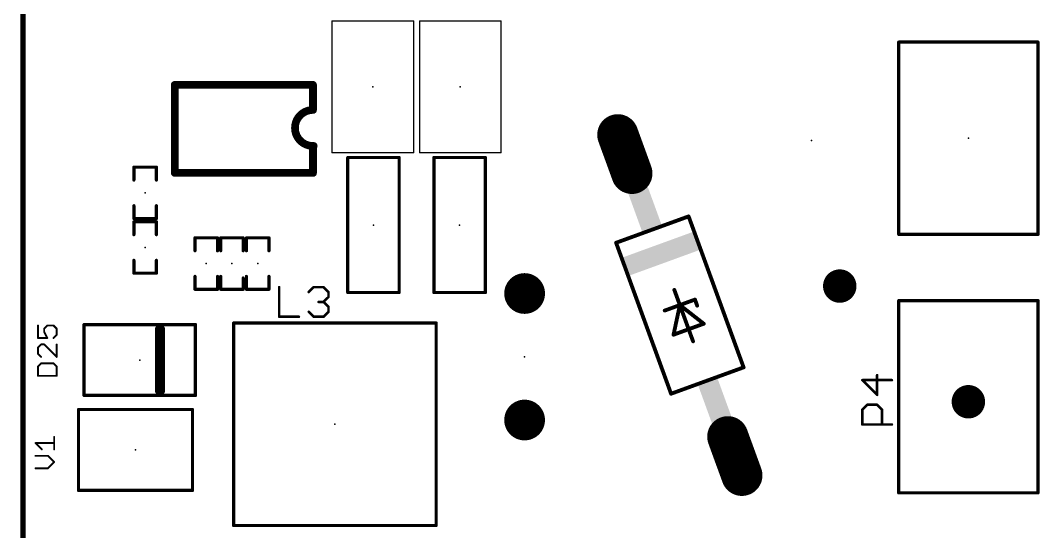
# Model space of a CAD drawing. Extents: x -36 to 36, y -94 to 86.
# Drawn here: x -35.41 to 4.85, y -72.19 to -51.98 of the extents above; entities that cross this region are included whole.
import ezdxf

# ---------------------------------------------------------------- set-up
doc = ezdxf.new("R2010")
doc.units = 0
for name, color, linetype in [('17', 82, 'CONTINUOUS'), ('20', 7, 'CONTINUOUS'), ('21', 253, 'CONTINUOUS'), ('23', 7, 'CONTINUOUS'), ('30', 253, 'CONTINUOUS')]:
    doc.layers.add(name, color=color, linetype=linetype)

# ---------------------------------------------------------------- blocks, each defined once
blk = doc.blocks.new('RECT')
blk.add_solid([(-0.5, -0.5), (0.5, -0.5), (-0.5, 0.5), (0.5, 0.5)])
blk = doc.blocks.new('LONGP100')
at = {"const_width": 1}
blk.add_lwpolyline([(-0.5, 0), (0.5, 0)], dxfattribs=at)
at = {"const_width": 0.5}
for points in [[(-0.5, 0.25, 1), (-0.5, -0.25)], [(0.5, -0.25, 1), (0.5, 0.25)]]:
    blk.add_lwpolyline(points, format="xyb", dxfattribs=at)
blk = doc.blocks.new('ROUNDP')
at = {"const_width": 0.5}
blk.add_lwpolyline([(0, -0.25, 1), (0, 0.25, 1), (0, -0.25)], format="xyb", dxfattribs=at)
blk = doc.blocks.new('ROUNDV')
at = {"const_width": 0.5}
blk.add_lwpolyline([(0, -0.25, 1), (0, 0.25, 1), (0, -0.25)], format="xyb", dxfattribs=at)

msp = doc.modelspace()

# ---------------------------------------------------------------- linework, layer by layer
at = {"layer": '20', "const_width": 0.2032}
msp.add_lwpolyline([(-35.306, -90), (-35.306, 86.233)], dxfattribs=at)
at = {"layer": '21'}
for points, const_width in [([(-23.0984, -57.21), (-23.0984, -52.01)], 0.0508), ([(-23.0984, -52.01), (-19.8784, -52.01)], 0.0508), ([(-19.8784, -52.01), (-19.8784, -57.21)], 0.0508), ([(-19.644, -57.21), (-19.644, -52.01)], 0.0508), ([(-19.644, -52.01), (-16.424, -52.01)], 0.0508), ([(-16.424, -52.01), (-16.424, -57.21)], 0.0508), ([(4.782, -52.842), (-0.718, -52.842)], 0.127), ([(-0.718, -52.842), (-0.718, -60.442)], 0.127), ([(4.782, -60.442), (4.782, -52.842)], 0.127), ([(-29.3116, -58.0136), (-29.3116, -54.5338)], 0.3048), ([(-29.3116, -54.5338), (-23.8506, -54.5338)], 0.3048), ([(-23.8506, -54.5338), (-23.8506, -55.5244)], 0.3048), ([(-23.8506, -58.0136), (-23.8506, -56.9976)], 0.3048), ([(-19.8784, -57.21), (-23.0984, -57.21)], 0.0508), ([(-22.479, -62.738), (-22.479, -57.404)], 0.127), ([(-22.479, -57.404), (-20.447, -57.404)], 0.127), ([(-20.447, -57.404), (-20.447, -62.738)], 0.127), ([(-16.424, -57.21), (-19.644, -57.21)], 0.0508), ([(-19.0754, -62.738), (-19.0754, -57.404)], 0.127), ([(-19.0754, -57.404), (-17.0434, -57.404)], 0.127), ([(-17.0434, -57.404), (-17.0434, -62.738)], 0.127), ([(-30.0355, -57.785), (-30.9245, -57.785)], 0.127), ([(-30.9245, -57.785), (-30.9245, -58.293)], 0.127), ([(-30.0355, -58.293), (-30.0355, -57.785)], 0.127), ([(-23.8506, -58.0136), (-29.3116, -58.0136)], 0.3048), ([(-30.9245, -59.309), (-30.9245, -59.817)], 0.127), ([(-30.0355, -59.817), (-30.0355, -59.309)], 0.127), ([(-30.9245, -59.817), (-30.0355, -59.817)], 0.127), ([(-30.0355, -59.944), (-30.9245, -59.944)], 0.127), ([(-30.9245, -59.944), (-30.9245, -60.452)], 0.127), ([(-30.0355, -60.452), (-30.0355, -59.944)], 0.127), ([(-9.0168, -59.7302), (-11.881, -60.7727)], 0.1524), ([(-6.845, -65.6973), (-9.0168, -59.7302)], 0.1524), ([(-0.718, -60.442), (4.782, -60.442)], 0.127), ([(-27.6225, -60.579), (-28.5115, -60.579)], 0.127), ([(-28.5115, -60.579), (-28.5115, -61.087)], 0.127), ([(-27.6225, -61.087), (-27.6225, -60.579)], 0.127), ([(-27.4955, -61.087), (-27.4955, -60.579)], 0.127), ([(-27.4955, -60.579), (-26.6065, -60.579)], 0.127), ([(-26.6065, -60.579), (-26.6065, -61.087)], 0.127), ([(-25.5905, -60.579), (-26.4795, -60.579)], 0.127), ([(-26.4795, -60.579), (-26.4795, -61.087)], 0.127), ([(-25.5905, -61.087), (-25.5905, -60.579)], 0.127), ([(-11.881, -60.7727), (-9.7092, -66.7398)], 0.1524), ([(-30.9245, -61.468), (-30.9245, -61.976)], 0.127), ([(-30.0355, -61.976), (-30.0355, -61.468)], 0.127), ([(-30.9245, -61.976), (-30.0355, -61.976)], 0.127), ([(-28.5115, -62.103), (-28.5115, -62.611)], 0.127), ([(-27.6225, -62.611), (-27.6225, -62.103)], 0.127), ([(-27.4955, -62.103), (-27.4955, -62.611)], 0.127), ([(-26.6065, -62.611), (-26.6065, -62.1665)], 0.127), ([(-26.4795, -62.103), (-26.4795, -62.611)], 0.127), ([(-25.5905, -62.611), (-25.5905, -62.103)], 0.127), ([(-28.5115, -62.611), (-27.6225, -62.611)], 0.127), ([(-27.4955, -62.611), (-26.6065, -62.611)], 0.127), ([(-26.4795, -62.611), (-25.5905, -62.611)], 0.127), ([(-25.188, -62.5258), (-25.188, -63.6952)], 0.1016), ([(-24.0186, -62.7207), (-23.8237, -62.5258)], 0.1016), ([(-23.8237, -62.5258), (-23.4339, -62.5258)], 0.1016), ([(-23.4339, -62.5258), (-23.239, -62.7207)], 0.1016), ([(-23.239, -62.7207), (-23.239, -62.9156)], 0.1016), ([(-20.447, -62.738), (-22.479, -62.738)], 0.127), ([(-17.0434, -62.738), (-19.0754, -62.738)], 0.127), ([(-9.5802, -62.6383), (-9.363, -63.235)], 0.1524), ([(-23.4339, -63.1105), (-23.6288, -63.1105)], 0.1016), ([(-23.239, -62.9156), (-23.4339, -63.1105)], 0.1016), ([(-23.4339, -63.1105), (-23.239, -63.3054)], 0.1016), ([(-9.363, -63.235), (-9.9597, -63.4522)], 0.1524), ([(-9.6122, -64.4069), (-9.363, -63.235)], 0.1524), ([(-8.7663, -63.0178), (-9.363, -63.235)], 0.1524), ([(-9.363, -63.235), (-8.8418, -64.6671)], 0.1524), ([(-9.363, -63.235), (-8.4188, -63.9725)], 0.1524), ([(-8.6794, -63.2565), (-8.7663, -63.0178)], 0.1524), ([(4.782, -63.057), (-0.718, -63.057)], 0.127), ([(-0.718, -63.057), (-0.718, -70.657)], 0.127), ([(4.782, -70.657), (4.782, -63.057)], 0.127), ([(-23.8237, -63.6952), (-24.0186, -63.5003)], 0.1016), ([(-23.239, -63.5003), (-23.4339, -63.6952)], 0.1016), ([(-23.239, -63.3054), (-23.239, -63.5003)], 0.1016), ([(-28.494, -64.006), (-32.894, -64.006)], 0.127), ([(-32.894, -64.006), (-32.894, -66.806)], 0.127), ([(-28.494, -66.806), (-28.494, -64.006)], 0.127), ([(-18.987, -63.945), (-26.987, -63.945)], 0.127), ([(-26.987, -71.945), (-26.987, -63.945)], 0.127), ([(-25.188, -63.6952), (-24.4084, -63.6952)], 0.1016), ([(-23.4339, -63.6952), (-23.8237, -63.6952)], 0.1016), ([(-18.987, -71.945), (-18.987, -63.945)], 0.127), ([(-8.4188, -63.9725), (-9.6122, -64.4069)], 0.1524), ([(-34.7139, -64.0434), (-34.7139, -64.5349)], 0.0762), ([(-34.4682, -64.1663), (-34.3453, -64.0434)], 0.0762), ([(-34.4682, -64.2891), (-34.4682, -64.1663)], 0.0762), ([(-34.3453, -64.5349), (-34.4682, -64.2891)], 0.0762), ([(-34.3453, -64.0434), (-34.0996, -64.0434)], 0.0762), ([(-34.0996, -64.0434), (-33.9767, -64.1663)], 0.0762), ([(-33.9767, -64.412), (-34.0996, -64.5349)], 0.0762), ([(-33.9767, -64.1663), (-33.9767, -64.412)], 0.0762), ([(-29.894, -66.606), (-29.894, -64.206)], 0.4064), ([(-34.7139, -64.5349), (-34.3453, -64.5349)], 0.0762), ([(-34.5911, -64.7918), (-34.7139, -64.9147)], 0.0762), ([(-34.4682, -64.7918), (-34.5911, -64.7918)], 0.0762), ([(-33.9767, -65.2833), (-34.4682, -64.7918)], 0.0762), ([(-33.9767, -64.7918), (-33.9767, -65.2833)], 0.0762), ([(-34.7139, -64.9147), (-34.7139, -65.1604)], 0.0762), ([(-34.7139, -65.1604), (-34.5911, -65.2833)], 0.0762), ([(-34.5911, -65.5402), (-34.7139, -65.6631)], 0.0762), ([(-34.0996, -65.5402), (-34.5911, -65.5402)], 0.0762), ([(-33.9767, -65.6631), (-34.0996, -65.5402)], 0.0762), ([(-34.7139, -65.6631), (-34.7139, -66.0317)], 0.0762), ([(-34.7139, -66.0317), (-33.9767, -66.0317)], 0.0762), ([(-33.9767, -66.0317), (-33.9767, -65.6631)], 0.0762), ([(-9.7092, -66.7398), (-6.845, -65.6973)], 0.1524), ([(-1.5725, -66.7856), (-1.5725, -66.006)], 0.1016), ([(-0.9878, -66.2009), (-2.1572, -66.2009)], 0.1016), ([(-2.1572, -66.2009), (-1.5725, -66.7856)], 0.1016), ([(-32.894, -66.806), (-28.494, -66.806)], 0.127), ([(-2.1572, -67.3703), (-1.9623, -67.1754)], 0.1016), ([(-1.9623, -67.1754), (-1.5725, -67.1754)], 0.1016), ([(-1.5725, -67.1754), (-1.3776, -67.3703)], 0.1016), ([(-33.111, -67.361), (-33.111, -70.561)], 0.127), ([(-28.611, -67.361), (-33.111, -67.361)], 0.127), ([(-28.611, -70.561), (-28.611, -67.361)], 0.127), ([(-2.1572, -67.955), (-2.1572, -67.3703)], 0.1016), ([(-1.3776, -67.3703), (-1.3776, -67.955)], 0.1016), ([(-0.9878, -67.955), (-2.1572, -67.955)], 0.1016), ([(-34.0741, -68.9365), (-34.0741, -68.445)], 0.0762), ([(-34.5656, -68.9365), (-34.8113, -68.6907)], 0.0762), ([(-34.8113, -68.6907), (-34.0741, -68.6907)], 0.0762), ([(-34.3198, -69.1934), (-34.8113, -69.1934)], 0.0762), ([(-34.0741, -69.4392), (-34.3198, -69.1934)], 0.0762), ([(-34.3198, -69.6849), (-34.0741, -69.4392)], 0.0762), ([(-34.8113, -69.6849), (-34.3198, -69.6849)], 0.0762), ([(-33.111, -70.561), (-28.611, -70.561)], 0.127), ([(-0.718, -70.657), (4.782, -70.657)], 0.127), ([(-26.987, -71.945), (-18.987, -71.945)], 0.127)]:
    msp.add_lwpolyline(points, dxfattribs=dict(at, const_width=const_width))
for points, const_width in [([(-23.0857, -52.01, 1), (-23.1111, -52.01)], 0.0254), ([(-23.0984, -51.9973, 1), (-23.0984, -52.0227)], 0.0254), ([(-19.8657, -52.01, 1), (-19.8911, -52.01)], 0.0254), ([(-19.8784, -52.0227, 1), (-19.8784, -51.9973)], 0.0254), ([(-19.6313, -52.01, 1), (-19.6567, -52.01)], 0.0254), ([(-19.644, -51.9973, 1), (-19.644, -52.0227)], 0.0254), ([(-16.4113, -52.01, 1), (-16.4367, -52.01)], 0.0254), ([(-16.424, -52.0227, 1), (-16.424, -51.9973)], 0.0254), ([(-0.718, -52.8103, 1), (-0.718, -52.8738)], 0.0635), ([(-0.6863, -52.842, 1), (-0.7498, -52.842)], 0.0635), ([(4.8137, -52.842, 1), (4.7503, -52.842)], 0.0635), ([(4.782, -52.8738, 1), (4.782, -52.8103)], 0.0635), ([(-29.2354, -54.5338, 1), (-29.3878, -54.5338)], 0.1524), ([(-29.3116, -54.4576, 1), (-29.3116, -54.61)], 0.1524), ([(-23.7744, -54.5338, 1), (-23.9268, -54.5338)], 0.1524), ([(-23.8506, -54.61, 1), (-23.8506, -54.4576)], 0.1524), ([(-23.876, -55.5244, 1), (-23.8252, -56.9468)], 0.3048), ([(-23.9268, -55.5244, 1), (-23.7744, -55.5244)], 0.1524), ([(-23.8733, -55.6006, 1), (-23.8787, -55.4482)], 0.1524), ([(-23.7744, -56.9976, 1), (-23.9268, -56.9976)], 0.1524), ([(-23.8225, -57.023, 1), (-23.8279, -56.8706)], 0.1524), ([(-23.0984, -57.1973, 1), (-23.0984, -57.2227)], 0.0254), ([(-23.1111, -57.21, 1), (-23.0857, -57.21)], 0.0254), ([(-22.4473, -57.404, 1), (-22.5108, -57.404)], 0.0635), ([(-22.479, -57.3723, 1), (-22.479, -57.4358)], 0.0635), ([(-20.4153, -57.404, 1), (-20.4788, -57.404)], 0.0635), ([(-20.447, -57.4358, 1), (-20.447, -57.3723)], 0.0635), ([(-19.8911, -57.21, 1), (-19.8657, -57.21)], 0.0254), ([(-19.8784, -57.2227, 1), (-19.8784, -57.1973)], 0.0254), ([(-19.644, -57.1973, 1), (-19.644, -57.2227)], 0.0254), ([(-19.6567, -57.21, 1), (-19.6313, -57.21)], 0.0254), ([(-19.0437, -57.404, 1), (-19.1072, -57.404)], 0.0635), ([(-19.0754, -57.3723, 1), (-19.0754, -57.4358)], 0.0635), ([(-17.0117, -57.404, 1), (-17.0752, -57.404)], 0.0635), ([(-17.0434, -57.4358, 1), (-17.0434, -57.3723)], 0.0635), ([(-16.4367, -57.21, 1), (-16.4113, -57.21)], 0.0254), ([(-16.424, -57.2227, 1), (-16.424, -57.1973)], 0.0254), ([(-30.9245, -57.7533, 1), (-30.9245, -57.8168)], 0.0635), ([(-30.8928, -57.785, 1), (-30.9563, -57.785)], 0.0635), ([(-30.0038, -57.785, 1), (-30.0673, -57.785)], 0.0635), ([(-30.0355, -57.8168, 1), (-30.0355, -57.7533)], 0.0635), ([(-29.3116, -57.9374, 1), (-29.3116, -58.0898)], 0.1524), ([(-29.3878, -58.0136, 1), (-29.2354, -58.0136)], 0.1524), ([(-23.9268, -58.0136, 1), (-23.7744, -58.0136)], 0.1524), ([(-23.8506, -58.0898, 1), (-23.8506, -57.9374)], 0.1524), ([(-30.9563, -58.293, 1), (-30.8928, -58.293)], 0.0635), ([(-30.0673, -58.293, 1), (-30.0038, -58.293)], 0.0635), ([(-30.8928, -59.309, 1), (-30.9563, -59.309)], 0.0635), ([(-30.0038, -59.309, 1), (-30.0673, -59.309)], 0.0635), ([(-30.9245, -59.7852, 1), (-30.9245, -59.8488)], 0.0635), ([(-30.9563, -59.817, 1), (-30.8928, -59.817)], 0.0635), ([(-30.9245, -59.9123, 1), (-30.9245, -59.9758)], 0.0635), ([(-30.8928, -59.944, 1), (-30.9563, -59.944)], 0.0635), ([(-30.0673, -59.817, 1), (-30.0038, -59.817)], 0.0635), ([(-30.0038, -59.944, 1), (-30.0673, -59.944)], 0.0635), ([(-30.0355, -59.8488, 1), (-30.0355, -59.7852)], 0.0635), ([(-30.0355, -59.9758, 1), (-30.0355, -59.9123)], 0.0635), ([(-8.981, -59.7172, 1), (-9.0526, -59.7433)], 0.0762), ([(-9.0038, -59.766, 1), (-9.0299, -59.6944)], 0.0762), ([(-0.718, -60.4102, 1), (-0.718, -60.4738)], 0.0635), ([(4.782, -60.4738, 1), (4.782, -60.4102)], 0.0635), ([(-30.9563, -60.452, 1), (-30.8928, -60.452)], 0.0635), ([(-30.0673, -60.452, 1), (-30.0038, -60.452)], 0.0635), ([(-28.5115, -60.5472, 1), (-28.5115, -60.6108)], 0.0635), ([(-28.4798, -60.579, 1), (-28.5433, -60.579)], 0.0635), ([(-27.5908, -60.579, 1), (-27.6543, -60.579)], 0.0635), ([(-27.6225, -60.6108, 1), (-27.6225, -60.5472)], 0.0635), ([(-27.4955, -60.5472, 1), (-27.4955, -60.6108)], 0.0635), ([(-27.4638, -60.579, 1), (-27.5272, -60.579)], 0.0635), ([(-26.5748, -60.579, 1), (-26.6382, -60.579)], 0.0635), ([(-26.6065, -60.6108, 1), (-26.6065, -60.5472)], 0.0635), ([(-26.4795, -60.5472, 1), (-26.4795, -60.6108)], 0.0635), ([(-26.4478, -60.579, 1), (-26.5113, -60.579)], 0.0635), ([(-25.5588, -60.579, 1), (-25.6223, -60.579)], 0.0635), ([(-25.5905, -60.6108, 1), (-25.5905, -60.5472)], 0.0635), ([(-11.8452, -60.7597, 1), (-11.9168, -60.7857)], 0.0762), ([(-11.894, -60.7369, 1), (-11.868, -60.8085)], 0.0762), ([(-0.7498, -60.442, 1), (-0.6863, -60.442)], 0.0635), ([(4.7503, -60.442, 1), (4.8137, -60.442)], 0.0635), ([(-28.5433, -61.087, 1), (-28.4798, -61.087)], 0.0635), ([(-27.6543, -61.087, 1), (-27.5908, -61.087)], 0.0635), ([(-27.5272, -61.087, 1), (-27.4638, -61.087)], 0.0635), ([(-26.6382, -61.087, 1), (-26.5748, -61.087)], 0.0635), ([(-26.5113, -61.087, 1), (-26.4478, -61.087)], 0.0635), ([(-25.6223, -61.087, 1), (-25.5588, -61.087)], 0.0635), ([(-30.8928, -61.468, 1), (-30.9563, -61.468)], 0.0635), ([(-30.0038, -61.468, 1), (-30.0673, -61.468)], 0.0635), ([(-30.9245, -61.9443, 1), (-30.9245, -62.0078)], 0.0635), ([(-30.9563, -61.976, 1), (-30.8928, -61.976)], 0.0635), ([(-30.0673, -61.976, 1), (-30.0038, -61.976)], 0.0635), ([(-30.0355, -62.0078, 1), (-30.0355, -61.9443)], 0.0635), ([(-28.4798, -62.103, 1), (-28.5433, -62.103)], 0.0635), ([(-27.5908, -62.103, 1), (-27.6543, -62.103)], 0.0635), ([(-27.4638, -62.103, 1), (-27.5272, -62.103)], 0.0635), ([(-26.5748, -62.1665, 1), (-26.6382, -62.1665)], 0.0635), ([(-26.4478, -62.103, 1), (-26.5113, -62.103)], 0.0635), ([(-25.5588, -62.103, 1), (-25.6223, -62.103)], 0.0635), ([(-28.5115, -62.5793, 1), (-28.5115, -62.6428)], 0.0635), ([(-28.5433, -62.611, 1), (-28.4798, -62.611)], 0.0635), ([(-27.6543, -62.611, 1), (-27.5908, -62.611)], 0.0635), ([(-27.6225, -62.6428, 1), (-27.6225, -62.5793)], 0.0635), ([(-27.4955, -62.5793, 1), (-27.4955, -62.6428)], 0.0635), ([(-27.5272, -62.611, 1), (-27.4638, -62.611)], 0.0635), ([(-26.6382, -62.611, 1), (-26.5748, -62.611)], 0.0635), ([(-26.6065, -62.6428, 1), (-26.6065, -62.5793)], 0.0635), ([(-26.4795, -62.5793, 1), (-26.4795, -62.6428)], 0.0635), ([(-26.5113, -62.611, 1), (-26.4478, -62.611)], 0.0635), ([(-25.6223, -62.611, 1), (-25.5588, -62.611)], 0.0635), ([(-25.5905, -62.6428, 1), (-25.5905, -62.5793)], 0.0635), ([(-25.1626, -62.5258, 1), (-25.2134, -62.5258)], 0.0508), ([(-24.0366, -62.7027, 1), (-24.0006, -62.7387)], 0.0508), ([(-23.8237, -62.5004, 1), (-23.8237, -62.5512)], 0.0508), ([(-23.8057, -62.5438, 1), (-23.8417, -62.5078)], 0.0508), ([(-23.4159, -62.5078, 1), (-23.4519, -62.5438)], 0.0508), ([(-23.4339, -62.5512, 1), (-23.4339, -62.5004)], 0.0508), ([(-23.2136, -62.7207, 1), (-23.2644, -62.7207)], 0.0508), ([(-23.257, -62.7387, 1), (-23.221, -62.7027)], 0.0508), ([(-22.5108, -62.738, 1), (-22.4473, -62.738)], 0.0635), ([(-22.479, -62.7062, 1), (-22.479, -62.7698)], 0.0635), ([(-20.4788, -62.738, 1), (-20.4153, -62.738)], 0.0635), ([(-20.447, -62.7698, 1), (-20.447, -62.7062)], 0.0635), ([(-19.0754, -62.7062, 1), (-19.0754, -62.7698)], 0.0635), ([(-19.1072, -62.738, 1), (-19.0437, -62.738)], 0.0635), ([(-17.0752, -62.738, 1), (-17.0117, -62.738)], 0.0635), ([(-17.0434, -62.7698, 1), (-17.0434, -62.7062)], 0.0635), ([(-9.5444, -62.6253, 1), (-9.616, -62.6513)], 0.0762), ([(-23.6288, -63.0851, 1), (-23.6288, -63.1359)], 0.0508), ([(-23.4159, -63.0925, 1), (-23.4519, -63.1285)], 0.0508), ([(-23.4519, -63.0925, 1), (-23.4159, -63.1285)], 0.0508), ([(-23.4339, -63.1359, 1), (-23.4339, -63.0851)], 0.0508), ([(-23.2644, -62.9156, 1), (-23.2136, -62.9156)], 0.0508), ([(-23.221, -62.9336, 1), (-23.257, -62.8976)], 0.0508), ([(-9.3272, -63.222, 1), (-9.3988, -63.248)], 0.0762), ([(-9.3395, -63.205, 1), (-9.3865, -63.265)], 0.0762), ([(-9.376, -63.1992, 1), (-9.35, -63.2708)], 0.0762), ([(-9.3257, -63.2429, 1), (-9.4003, -63.2271)], 0.0762), ([(-9.3988, -63.248, 1), (-9.3272, -63.222)], 0.0762), ([(-9.35, -63.2708, 1), (-9.376, -63.1992)], 0.0762), ([(-8.7305, -63.0048, 1), (-8.8021, -63.0308)], 0.0762), ([(-8.7533, -63.0536, 1), (-8.7793, -62.982)], 0.0762), ([(-0.718, -63.0252, 1), (-0.718, -63.0888)], 0.0635), ([(-0.6863, -63.057, 1), (-0.7498, -63.057)], 0.0635), ([(4.8137, -63.057, 1), (4.7503, -63.057)], 0.0635), ([(4.782, -63.0888, 1), (4.782, -63.0252)], 0.0635), ([(-24.0006, -63.4823, 1), (-24.0366, -63.5183)], 0.0508), ([(-23.2136, -63.3054, 1), (-23.2644, -63.3054)], 0.0508), ([(-23.2644, -63.5003, 1), (-23.2136, -63.5003)], 0.0508), ([(-23.257, -63.3234, 1), (-23.221, -63.2874)], 0.0508), ([(-23.221, -63.5183, 1), (-23.257, -63.4823)], 0.0508), ([(-9.9727, -63.4164, 1), (-9.9467, -63.488)], 0.0762), ([(-8.7152, -63.2695, 1), (-8.6436, -63.2435)], 0.0762), ([(-32.8622, -64.006, 1), (-32.9258, -64.006)], 0.0635), ([(-32.894, -63.9742, 1), (-32.894, -64.0378)], 0.0635), ([(-28.4623, -64.006, 1), (-28.5257, -64.006)], 0.0635), ([(-28.494, -64.0378, 1), (-28.494, -63.9742)], 0.0635), ([(-26.987, -63.9132, 1), (-26.987, -63.9768)], 0.0635), ([(-26.9553, -63.945, 1), (-27.0188, -63.945)], 0.0635), ([(-25.188, -63.6698, 1), (-25.188, -63.7206)], 0.0508), ([(-25.2134, -63.6952, 1), (-25.1626, -63.6952)], 0.0508), ([(-24.4084, -63.7206, 1), (-24.4084, -63.6698)], 0.0508), ([(-23.8237, -63.6698, 1), (-23.8237, -63.7206)], 0.0508), ([(-23.8417, -63.7132, 1), (-23.8057, -63.6772)], 0.0508), ([(-23.4519, -63.6772, 1), (-23.4159, -63.7132)], 0.0508), ([(-23.4339, -63.7206, 1), (-23.4339, -63.6698)], 0.0508), ([(-18.9553, -63.945, 1), (-19.0188, -63.945)], 0.0635), ([(-18.987, -63.9768, 1), (-18.987, -63.9132)], 0.0635), ([(-8.4423, -64.0026, 1), (-8.3953, -63.9425)], 0.0762), ([(-8.4058, -64.0083, 1), (-8.4318, -63.9367)], 0.0762), ([(-34.6949, -64.0434, 1), (-34.733, -64.0434)], 0.0381), ([(-34.4491, -64.1663, 1), (-34.4872, -64.1663)], 0.0381), ([(-34.4817, -64.1528, 1), (-34.4547, -64.1797)], 0.0381), ([(-34.4511, -64.2806, 1), (-34.4852, -64.2976)], 0.0381), ([(-34.4872, -64.2891, 1), (-34.4491, -64.2891)], 0.0381), ([(-34.3453, -64.0243, 1), (-34.3453, -64.0624)], 0.0381), ([(-34.3318, -64.0569, 1), (-34.3588, -64.0299)], 0.0381), ([(-34.0861, -64.0299, 1), (-34.113, -64.0569)], 0.0381), ([(-34.0996, -64.0624, 1), (-34.0996, -64.0243)], 0.0381), ([(-33.9577, -64.1663, 1), (-33.9958, -64.1663)], 0.0381), ([(-33.9958, -64.412, 1), (-33.9577, -64.412)], 0.0381), ([(-33.9902, -64.1797, 1), (-33.9632, -64.1528)], 0.0381), ([(-33.9632, -64.4255, 1), (-33.9902, -64.3985)], 0.0381), ([(-29.7924, -64.206, 1), (-29.9956, -64.206)], 0.2032), ([(-9.6252, -64.3711, 1), (-9.5992, -64.4427)], 0.0762), ([(-9.6495, -64.399, 1), (-9.5749, -64.4148)], 0.0762), ([(-34.7139, -64.5158, 1), (-34.7139, -64.5539)], 0.0381), ([(-34.733, -64.5349, 1), (-34.6949, -64.5349)], 0.0381), ([(-34.5911, -64.7728, 1), (-34.5911, -64.8109)], 0.0381), ([(-34.5776, -64.8053, 1), (-34.6045, -64.7783)], 0.0381), ([(-34.4547, -64.7783, 1), (-34.4817, -64.8053)], 0.0381), ([(-34.4682, -64.8109, 1), (-34.4682, -64.7728)], 0.0381), ([(-34.3624, -64.5434, 1), (-34.3283, -64.5263)], 0.0381), ([(-34.3453, -64.5539, 1), (-34.3453, -64.5158)], 0.0381), ([(-34.113, -64.5214, 1), (-34.0861, -64.5483)], 0.0381), ([(-33.9577, -64.7918, 1), (-33.9958, -64.7918)], 0.0381), ([(-8.8776, -64.6801, 1), (-8.806, -64.6541)], 0.0762), ([(-34.7005, -65.1469, 1), (-34.7274, -65.1739)], 0.0381), ([(-34.6949, -64.9147, 1), (-34.733, -64.9147)], 0.0381), ([(-34.7274, -64.9012, 1), (-34.7005, -64.9281)], 0.0381), ([(-34.733, -65.1604, 1), (-34.6949, -65.1604)], 0.0381), ([(-34.5911, -65.5212, 1), (-34.5911, -65.5593)], 0.0381), ([(-34.5776, -65.5537, 1), (-34.6045, -65.5267)], 0.0381), ([(-34.6045, -65.2968, 1), (-34.5776, -65.2698)], 0.0381), ([(-34.0861, -65.5267, 1), (-34.113, -65.5537)], 0.0381), ([(-34.0996, -65.5593, 1), (-34.0996, -65.5212)], 0.0381), ([(-33.9958, -65.2833, 1), (-33.9577, -65.2833)], 0.0381), ([(-33.9902, -65.2968, 1), (-33.9632, -65.2698)], 0.0381), ([(-34.7274, -65.6496, 1), (-34.7005, -65.6766)], 0.0381), ([(-34.6949, -65.6631, 1), (-34.733, -65.6631)], 0.0381), ([(-34.7139, -66.0127, 1), (-34.7139, -66.0507)], 0.0381), ([(-34.733, -66.0317, 1), (-34.6949, -66.0317)], 0.0381), ([(-33.9577, -65.6631, 1), (-33.9958, -65.6631)], 0.0381), ([(-33.9958, -66.0317, 1), (-33.9577, -66.0317)], 0.0381), ([(-33.9902, -65.6766, 1), (-33.9632, -65.6496)], 0.0381), ([(-33.9767, -66.0507, 1), (-33.9767, -66.0127)], 0.0381), ([(-6.8808, -65.7103, 1), (-6.8092, -65.6843)], 0.0762), ([(-6.832, -65.7331, 1), (-6.858, -65.6615)], 0.0762), ([(-1.5471, -66.006, 1), (-1.5979, -66.006)], 0.0508), ([(-2.1392, -66.1829, 1), (-2.1752, -66.2189)], 0.0508), ([(-2.1572, -66.1755, 1), (-2.1572, -66.2263)], 0.0508), ([(-0.9878, -66.2263, 1), (-0.9878, -66.1755)], 0.0508), ([(-32.9258, -66.806, 1), (-32.8622, -66.806)], 0.0635), ([(-32.894, -66.7742, 1), (-32.894, -66.8377)], 0.0635), ([(-29.9956, -66.606, 1), (-29.7924, -66.606)], 0.2032), ([(-28.5257, -66.806, 1), (-28.4623, -66.806)], 0.0635), ([(-28.494, -66.8377, 1), (-28.494, -66.7742)], 0.0635), ([(-9.7222, -66.704, 1), (-9.6961, -66.7756)], 0.0762), ([(-9.745, -66.7528, 1), (-9.6734, -66.7267)], 0.0762), ([(-1.5979, -66.7856, 1), (-1.5471, -66.7856)], 0.0508), ([(-1.5905, -66.8036, 1), (-1.5545, -66.7676)], 0.0508), ([(-1.9623, -67.15, 1), (-1.9623, -67.2008)], 0.0508), ([(-1.9443, -67.1934, 1), (-1.9803, -67.1574)], 0.0508), ([(-1.5545, -67.1574, 1), (-1.5905, -67.1934)], 0.0508), ([(-1.5725, -67.2008, 1), (-1.5725, -67.15)], 0.0508), ([(-33.0793, -67.361, 1), (-33.1428, -67.361)], 0.0635), ([(-33.111, -67.3293, 1), (-33.111, -67.3928)], 0.0635), ([(-28.5793, -67.361, 1), (-28.6427, -67.361)], 0.0635), ([(-28.611, -67.3928, 1), (-28.611, -67.3293)], 0.0635), ([(-2.1752, -67.3523, 1), (-2.1392, -67.3883)], 0.0508), ([(-2.1318, -67.3703, 1), (-2.1826, -67.3703)], 0.0508), ([(-1.3522, -67.3703, 1), (-1.403, -67.3703)], 0.0508), ([(-1.3956, -67.3883, 1), (-1.3596, -67.3523)], 0.0508), ([(-2.1572, -67.9296, 1), (-2.1572, -67.9804)], 0.0508), ([(-2.1826, -67.955, 1), (-2.1318, -67.955)], 0.0508), ([(-1.403, -67.955, 1), (-1.3522, -67.955)], 0.0508), ([(-0.9878, -67.9804, 1), (-0.9878, -67.9296)], 0.0508), ([(-34.0551, -68.445, 1), (-34.0932, -68.445)], 0.0381), ([(-34.7979, -68.6773, 1), (-34.8248, -68.7042)], 0.0381), ([(-34.8113, -68.6717, 1), (-34.8113, -68.7098)], 0.0381), ([(-34.0741, -68.7098, 1), (-34.0741, -68.6717)], 0.0381), ([(-34.8113, -69.1744, 1), (-34.8113, -69.2125)], 0.0381), ([(-34.5791, -68.95, 1), (-34.5521, -68.923)], 0.0381), ([(-34.3064, -69.1799, 1), (-34.3333, -69.2069)], 0.0381), ([(-34.3198, -69.2125, 1), (-34.3198, -69.1744)], 0.0381), ([(-34.0932, -68.9365, 1), (-34.0551, -68.9365)], 0.0381), ([(-34.0606, -69.4526, 1), (-34.0876, -69.4257)], 0.0381), ([(-34.0876, -69.4526, 1), (-34.0606, -69.4257)], 0.0381), ([(-34.8113, -69.6659, 1), (-34.8113, -69.7039)], 0.0381), ([(-34.3333, -69.6714, 1), (-34.3064, -69.6984)], 0.0381), ([(-34.3198, -69.7039, 1), (-34.3198, -69.6659)], 0.0381), ([(-33.1428, -70.561, 1), (-33.0793, -70.561)], 0.0635), ([(-33.111, -70.5293, 1), (-33.111, -70.5928)], 0.0635), ([(-28.6427, -70.561, 1), (-28.5793, -70.561)], 0.0635), ([(-28.611, -70.5928, 1), (-28.611, -70.5293)], 0.0635), ([(-0.718, -70.6252, 1), (-0.718, -70.6887)], 0.0635), ([(-0.7498, -70.657, 1), (-0.6863, -70.657)], 0.0635), ([(4.7503, -70.657, 1), (4.8137, -70.657)], 0.0635), ([(4.782, -70.6887, 1), (4.782, -70.6252)], 0.0635), ([(-26.987, -71.9133, 1), (-26.987, -71.9768)], 0.0635), ([(-27.0188, -71.945, 1), (-26.9553, -71.945)], 0.0635), ([(-19.0188, -71.945, 1), (-18.9553, -71.945)], 0.0635), ([(-18.987, -71.9768, 1), (-18.987, -71.9133)], 0.0635)]:
    msp.add_lwpolyline(points, format="xyb", dxfattribs=dict(at, const_width=const_width))
at = {"layer": '23'}
for p in [(-24.765, -54.61), (-21.4884, -54.61), (-18.034, -54.61), (-4.1636, -56.7374), (2.032, -56.642), (-30.48, -58.801), (-21.463, -60.071), (-18.0594, -60.071), (-30.48, -60.96), (-28.067, -61.595), (-27.051, -61.595), (-26.035, -61.595), (-9.363, -63.235), (-30.694, -65.406), (-15.494, -65.278), (2.032, -66.857), (-22.987, -67.945), (-30.861, -68.961)]:
    msp.add_point(p, dxfattribs=at)

# ---------------------------------------------------------------- block references
at = {"layer": '17'}
for name, p, xscale, yscale, rotation in [('LONGP100', (-11.5348, -57.268), 1.524, 1.524, 290), ('LONGP100', (-11.5348, -57.268), 1.524, 1.524, 290), ('ROUNDP', (-15.494, -62.778), 1.508, 1.508, 90), ('ROUNDP', (-15.494, -62.778), 1.508, 1.508, 90), ('ROUNDP', (-15.494, -67.778), 1.508, 1.508, 90), ('ROUNDP', (-15.494, -67.778), 1.508, 1.508, 90), ('LONGP100', (-7.1912, -69.202), 1.524, 1.524, 290), ('LONGP100', (-7.1912, -69.202), 1.524, 1.524, 290)]:
    msp.add_blockref(name, p, dxfattribs=dict(at, xscale=xscale, yscale=yscale, rotation=rotation))
at = {"layer": '21', "rotation": 290}
for p, xscale, yscale in [((-10.7356, -59.4638), 1.6764, 0.8128), ((-10.1014, -61.2062), 0.762, 3.048), ((-7.9904, -67.0062), 1.6764, 0.8128)]:
    msp.add_blockref('RECT', p, dxfattribs=dict(at, xscale=xscale, yscale=yscale))
at = {"layer": '30'}
for name, p, xscale, yscale, rotation in [('LONGP100', (-11.5348, -57.268), 1.6256, 1.6256, 290), ('ROUNDP', (-15.494, -62.778), 1.6096, 1.6096, 90), ('ROUNDP', (-15.494, -67.778), 1.6096, 1.6096, 90), ('LONGP100', (-7.1912, -69.202), 1.6256, 1.6256, 290)]:
    msp.add_blockref(name, p, dxfattribs=dict(at, xscale=xscale, yscale=yscale, rotation=rotation))
at = {"layer": '30', "xscale": 1.3208, "yscale": 1.3208}
for p in [(-3.048, -62.484), (2.032, -67.056)]:
    msp.add_blockref('ROUNDV', p, dxfattribs=at)

doc.saveas('drawing.dxf')
